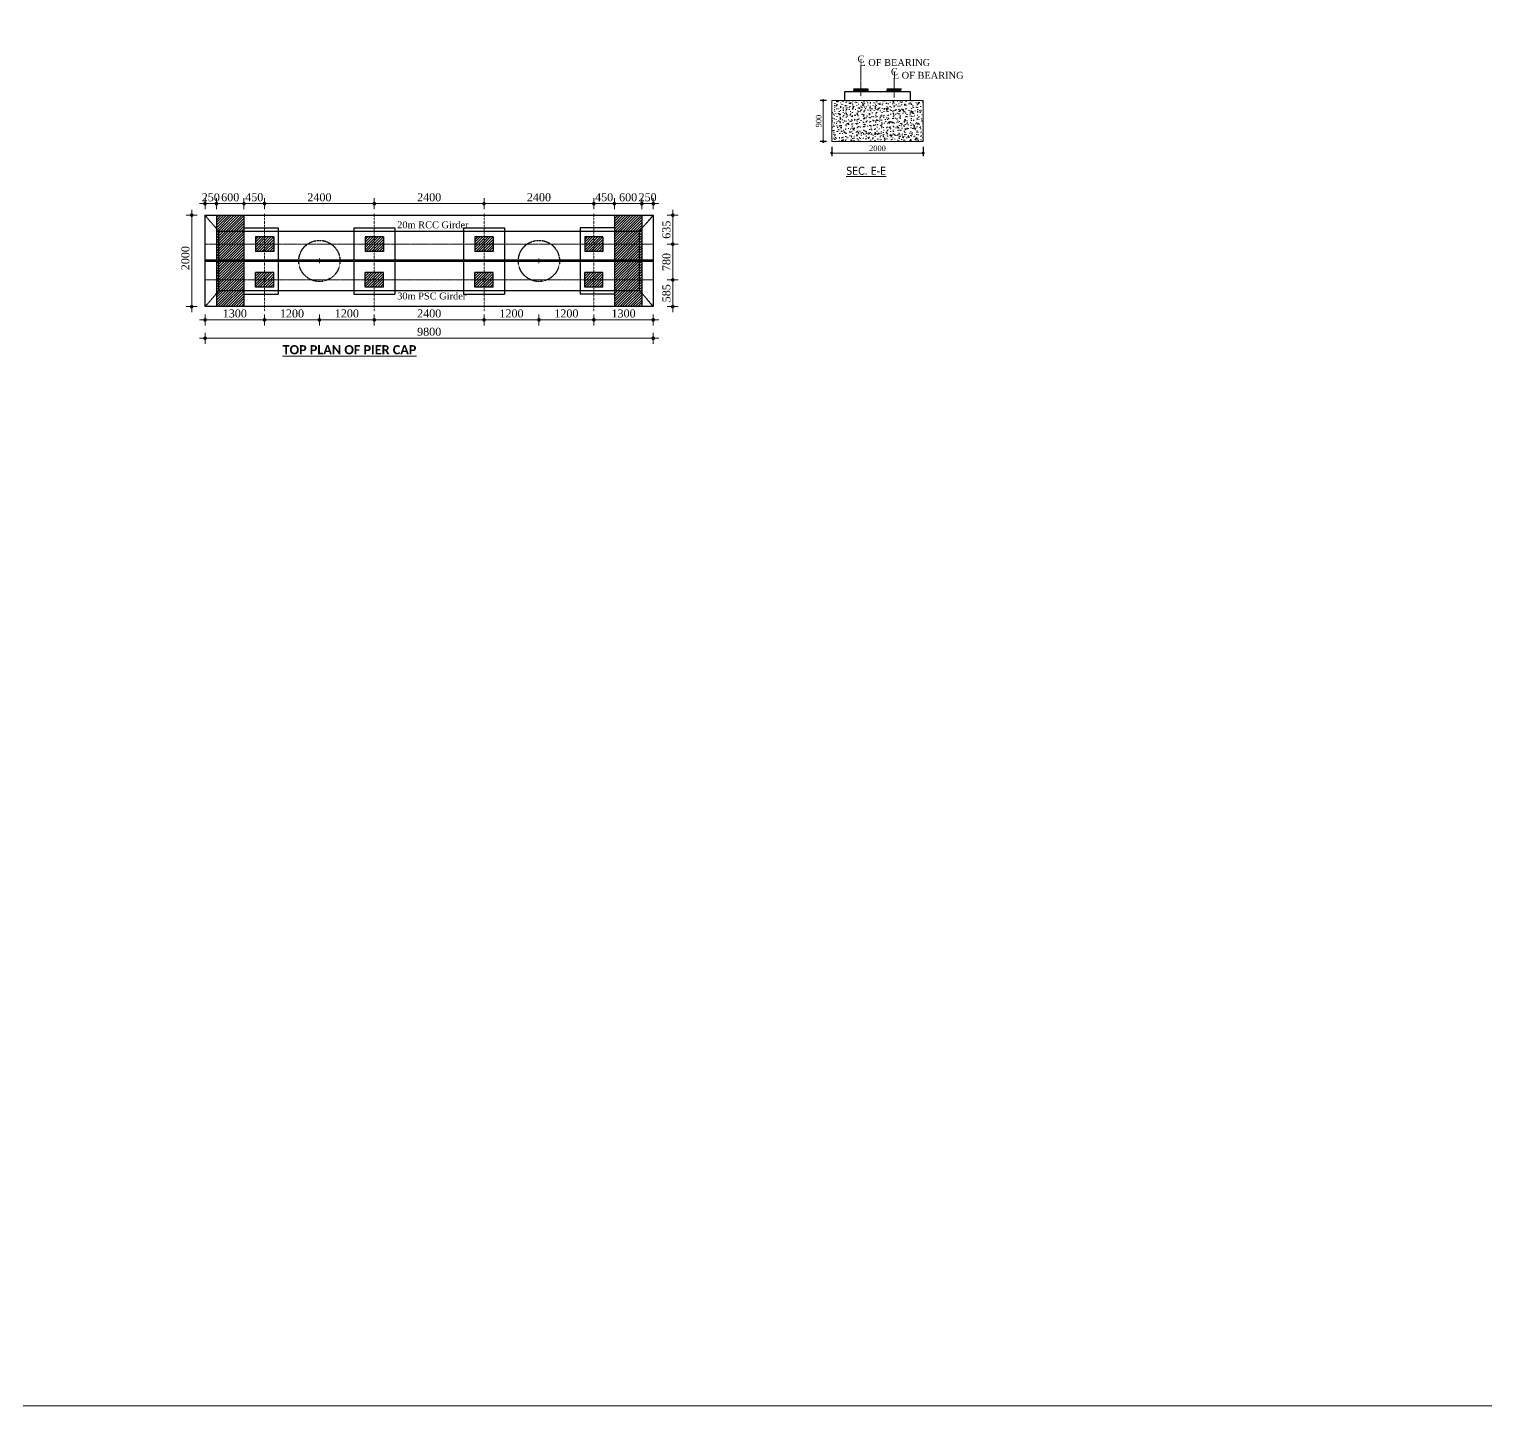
# Model space of a CAD drawing. Header units: millimetres. Extents: x -571543 to 35267, y -84886 to 197746.
# Drawn here: x -445636 to -413785, y 35922 to 66028 of the extents above; entities that cross this region are included whole.
import ezdxf

# ---------------------------------------------------------------- set-up
doc = ezdxf.new("R2010")
doc.units = ezdxf.units.MM
doc.header["$PDMODE"] = 2
for name, pattern in [('CENTER', [2, 1.25, -0.25, 0.25, -0.25]), ('DASHED', [0.75, 0.5, -0.25]), ('HIDDEN', [9.525, 6.35, -3.175])]:
    doc.linetypes.add(name, pattern=pattern)
doc.layers.get('Defpoints').update_dxf_attribs({"lineweight": 13})
for name, color, linetype, lineweight in [('Center Line', 34, 'Continuous', 15), ('Deck Slab', 171, 'Continuous', 18), ('Dimision', 96, 'Continuous', 18), ('hatch', 65, 'Continuous', 15), ('Hatching', 65, 'Continuous', 20), ('Text', 7, 'Continuous', 15)]:
    doc.layers.add(name, color=color, linetype=linetype, lineweight=lineweight)
doc.layers.add('Pire Line', color=11, linetype='Continuous')
doc.styles.add('ROMANS', font='arial.ttf', dxfattribs={"height": 200})
doc.styles.get("Standard").update_dxf_attribs({"font": 'times.ttf'})
doc.dimstyles.new('dim_50', dxfattribs={"dimtxt": 150, "dimasz": 3, "dimexe": 25, "dimexo": 25, "dimgap": 50, "dimtad": 1, "dimdec": 0, "dimtxsty": 'Standard', "dimblk": 'D_TIC', "dimcen": 52.5, "dimse1": 1, "dimse2": 1, "dimclrd": 256, "dimclre": 256, "dimclrt": 256, "dimadec": 0, "dimazin": 0, "dimtfac": 1, "dimtdec": 0, "dimtix": 1, "dimtmove": 0, "dimatfit": 3, "dimldrblk": 'DOT', "dimfxl": 25, "dimfxlon": 1, "dimlwd": -1, "dimarcsym": 0})
doc.dimstyles.new('ISO-25', dxfattribs={"dimtxt": 175, "dimasz": 100, "dimexe": 65, "dimexo": 115.625, "dimgap": 40, "dimtad": 1, "dimtoh": 1, "dimdec": 0, "dimtxsty": 'Standard', "dimblk": 'DOT', "dimcen": 300, "dimclrd": 256, "dimclre": 256, "dimclrt": 256, "dimadec": 0, "dimazin": 0, "dimtfac": 1, "dimtdec": 0, "dimtix": 1, "dimtmove": 0, "dimatfit": 3, "dimldrblk": 'DOT', "dimfxl": 75, "dimlwd": -1, "dimarcsym": 0})

# ---------------------------------------------------------------- blocks, each defined once
blk = doc.blocks.new('D_TIC')
at = {"layer": 'Dimision', "ltscale": 5}
for p, q in [((-60, 0), (60, 0)), ((0, 60), (0, -60))]:
    blk.add_line(p, q, dxfattribs=at)
at = {"layer": 'Dimision', "ltscale": 5, "const_width": 20}
blk.add_lwpolyline([(-10, 0, 1), (10, 0, 1)], format="xyb", close=True, dxfattribs=at)
blk = doc.blocks.new('*D44')
at = {"layer": 'Defpoints', "color": 0, "ltscale": 3, "transparency": 16777216}
for p in [(-439289, 59960), (-438089, 59960), (-438089, 59671)]:
    blk.add_point(p, dxfattribs=at)
at = {"layer": 'Dimision', "ltscale": 3, "transparency": 16777216}
blk.add_line((-439287, 59671), (-438091, 59671), dxfattribs=at)
at = {"layer": 'Dimision', "ltscale": 3, "transparency": 16777216, "xscale": 2, "yscale": 2, "zscale": 2, "rotation": 180}
blk.add_blockref('D_TIC', (-439289, 59671), dxfattribs=at)
at = {"layer": 'Dimision', "ltscale": 3, "transparency": 16777216, "xscale": 2, "yscale": 2, "zscale": 2}
blk.add_blockref('D_TIC', (-438089, 59671), dxfattribs=at)
at = {"layer": 'Dimision', "ltscale": 3, "transparency": 16777216, "insert": (-438689, 59810), "char_height": 175, "attachment_point": 5}
blk.add_mtext('1200', dxfattribs=at)
blk = doc.blocks.new('_Dot')
at = {"color": 0, "linetype": 'ByBlock', "lineweight": -2}
blk.add_line((-0.5, 0), (-1, 0), dxfattribs=at)
at = {"color": 0, "linetype": 'ByBlock', "const_width": 0.5}
blk.add_lwpolyline([(-0.25, 0, 1), (0.25, 0, 1)], format="xyb", close=True, dxfattribs=at)
blk = doc.blocks.new('*D45')
at = {"layer": 'Defpoints', "color": 0, "ltscale": 3, "transparency": 16777216}
for p in [(-433289, 59892), (-431989, 59892), (-431989, 59671)]:
    blk.add_point(p, dxfattribs=at)
at = {"layer": 'Dimision', "ltscale": 3, "transparency": 16777216}
blk.add_line((-433287, 59671), (-431991, 59671), dxfattribs=at)
at = {"layer": 'Dimision', "ltscale": 3, "transparency": 16777216, "xscale": 2, "yscale": 2, "zscale": 2, "rotation": 180}
blk.add_blockref('D_TIC', (-433289, 59671), dxfattribs=at)
at = {"layer": 'Dimision', "ltscale": 3, "transparency": 16777216, "xscale": 2, "yscale": 2, "zscale": 2}
blk.add_blockref('D_TIC', (-431989, 59671), dxfattribs=at)
at = {"layer": 'Dimision', "ltscale": 3, "transparency": 16777216, "insert": (-432639, 59810), "char_height": 175, "attachment_point": 5}
blk.add_mtext('1300', dxfattribs=at)
blk = doc.blocks.new('*D46')
at = {"layer": 'Defpoints', "color": 0, "ltscale": 3, "transparency": 16777216}
for p in [(-441789, 59960), (-431989, 59486), (-431989, 59269)]:
    blk.add_point(p, dxfattribs=at)
at = {"layer": 'Dimision', "ltscale": 3, "transparency": 16777216}
blk.add_line((-441787, 59269), (-431991, 59269), dxfattribs=at)
at = {"layer": 'Dimision', "ltscale": 3, "transparency": 16777216, "xscale": 2, "yscale": 2, "zscale": 2, "rotation": 180}
blk.add_blockref('D_TIC', (-441789, 59269), dxfattribs=at)
at = {"layer": 'Dimision', "ltscale": 3, "transparency": 16777216, "xscale": 2, "yscale": 2, "zscale": 2}
blk.add_blockref('D_TIC', (-431989, 59269), dxfattribs=at)
at = {"layer": 'Dimision', "ltscale": 3, "transparency": 16777216, "insert": (-436889, 59409), "char_height": 175, "attachment_point": 5}
blk.add_mtext('9800', dxfattribs=at)
blk = doc.blocks.new('*D47')
at = {"layer": 'Defpoints', "color": 0, "ltscale": 3, "transparency": 16777216}
for p in [(-440489, 62212), (-440939, 61960), (-440489, 61914)]:
    blk.add_point(p, dxfattribs=at)
at = {"layer": 'Dimision', "ltscale": 3, "transparency": 16777216}
for p, q in [((-440941, 62212), (-440943, 62212)), ((-440939, 62212), (-440489, 62212)), ((-440487, 62212), (-440485, 62212))]:
    blk.add_line(p, q, dxfattribs=at)
at = {"layer": 'Dimision', "ltscale": 3, "transparency": 16777216, "xscale": 2, "yscale": 2, "zscale": 2}
blk.add_blockref('D_TIC', (-440939, 62212), dxfattribs=at)
at = {"layer": 'Dimision', "ltscale": 3, "transparency": 16777216, "xscale": 2, "yscale": 2, "zscale": 2, "rotation": 180}
blk.add_blockref('D_TIC', (-440489, 62212), dxfattribs=at)
at = {"layer": 'Dimision', "ltscale": 3, "transparency": 16777216, "insert": (-440714, 62351), "char_height": 175, "attachment_point": 5}
blk.add_mtext('450', dxfattribs=at)
blk = doc.blocks.new('*D48')
at = {"layer": 'Defpoints', "color": 0, "ltscale": 3, "transparency": 16777216}
for p in [(-442081, 61960), (-441789, 61960), (-441789, 59960)]:
    blk.add_point(p, dxfattribs=at)
at = {"layer": 'Dimision', "ltscale": 3, "transparency": 16777216}
blk.add_line((-442081, 59962), (-442081, 61958), dxfattribs=at)
at = {"layer": 'Dimision', "ltscale": 3, "transparency": 16777216, "xscale": 2, "yscale": 2, "zscale": 2}
for p, rotation in [((-442081, 61960), 90), ((-442081, 59960), 270)]:
    blk.add_blockref('D_TIC', p, dxfattribs=dict(at, rotation=rotation))
at = {"layer": 'Dimision', "ltscale": 3, "transparency": 16777216, "insert": (-442220, 61020), "char_height": 175, "attachment_point": 5, "rotation": 90}
blk.add_mtext('2000', dxfattribs=at)
blk = doc.blocks.new('*D49')
at = {"layer": 'Defpoints', "color": 0, "ltscale": 3, "transparency": 16777216}
for p in [(-438089, 59892), (-435689, 59960), (-435689, 59671)]:
    blk.add_point(p, dxfattribs=at)
at = {"layer": 'Dimision', "ltscale": 3, "transparency": 16777216}
blk.add_line((-438087, 59671), (-435691, 59671), dxfattribs=at)
at = {"layer": 'Dimision', "ltscale": 3, "transparency": 16777216, "xscale": 2, "yscale": 2, "zscale": 2, "rotation": 180}
blk.add_blockref('D_TIC', (-438089, 59671), dxfattribs=at)
at = {"layer": 'Dimision', "ltscale": 3, "transparency": 16777216, "xscale": 2, "yscale": 2, "zscale": 2}
blk.add_blockref('D_TIC', (-435689, 59671), dxfattribs=at)
at = {"layer": 'Dimision', "ltscale": 3, "transparency": 16777216, "insert": (-436889, 59810), "char_height": 175, "attachment_point": 5}
blk.add_mtext('2400', dxfattribs=at)
blk = doc.blocks.new('*D50')
at = {"layer": 'Defpoints', "color": 0, "ltscale": 3, "transparency": 16777216}
for p in [(-441539, 62212), (-441539, 61960), (-440939, 61960)]:
    blk.add_point(p, dxfattribs=at)
at = {"layer": 'Dimision', "ltscale": 3, "transparency": 16777216}
blk.add_line((-440941, 62212), (-441537, 62212), dxfattribs=at)
at = {"layer": 'Dimision', "ltscale": 3, "transparency": 16777216, "xscale": 2, "yscale": 2, "zscale": 2, "rotation": 180}
blk.add_blockref('D_TIC', (-441539, 62212), dxfattribs=at)
at = {"layer": 'Dimision', "ltscale": 3, "transparency": 16777216, "xscale": 2, "yscale": 2, "zscale": 2}
blk.add_blockref('D_TIC', (-440939, 62212), dxfattribs=at)
at = {"layer": 'Dimision', "ltscale": 3, "transparency": 16777216, "insert": (-441239, 62351), "char_height": 175, "attachment_point": 5}
blk.add_mtext('600', dxfattribs=at)
blk = doc.blocks.new('*D51')
at = {"layer": 'Defpoints', "color": 0, "ltscale": 3, "transparency": 16777216}
for p in [(-441789, 62212), (-441789, 61960), (-441539, 61960)]:
    blk.add_point(p, dxfattribs=at)
at = {"layer": 'Dimision', "ltscale": 3, "transparency": 16777216}
for p, q in [((-441791, 62212), (-441793, 62212)), ((-441539, 62212), (-441789, 62212)), ((-441537, 62212), (-441535, 62212))]:
    blk.add_line(p, q, dxfattribs=at)
at = {"layer": 'Dimision', "ltscale": 3, "transparency": 16777216, "xscale": 2, "yscale": 2, "zscale": 2}
blk.add_blockref('D_TIC', (-441789, 62212), dxfattribs=at)
at = {"layer": 'Dimision', "ltscale": 3, "transparency": 16777216, "xscale": 2, "yscale": 2, "zscale": 2, "rotation": 180}
blk.add_blockref('D_TIC', (-441539, 62212), dxfattribs=at)
at = {"layer": 'Dimision', "ltscale": 3, "transparency": 16777216, "insert": (-441664, 62351), "char_height": 175, "attachment_point": 5}
blk.add_mtext('250', dxfattribs=at)
blk = doc.blocks.new('*D52')
at = {"layer": 'Defpoints', "color": 0, "ltscale": 3, "transparency": 16777216}
for p in [(-435689, 62212), (-438089, 61951), (-435689, 61951)]:
    blk.add_point(p, dxfattribs=at)
at = {"layer": 'Dimision', "ltscale": 3, "transparency": 16777216}
blk.add_line((-438087, 62212), (-435691, 62212), dxfattribs=at)
at = {"layer": 'Dimision', "ltscale": 3, "transparency": 16777216, "xscale": 2, "yscale": 2, "zscale": 2, "rotation": 180}
blk.add_blockref('D_TIC', (-438089, 62212), dxfattribs=at)
at = {"layer": 'Dimision', "ltscale": 3, "transparency": 16777216, "xscale": 2, "yscale": 2, "zscale": 2}
blk.add_blockref('D_TIC', (-435689, 62212), dxfattribs=at)
at = {"layer": 'Dimision', "ltscale": 3, "transparency": 16777216, "insert": (-436889, 62351), "char_height": 175, "attachment_point": 5}
blk.add_mtext('2400', dxfattribs=at)
blk = doc.blocks.new('*D53')
at = {"layer": 'Defpoints', "color": 0, "ltscale": 3, "transparency": 16777216}
for p in [(-433289, 62212), (-435689, 61951), (-433289, 61960)]:
    blk.add_point(p, dxfattribs=at)
at = {"layer": 'Dimision', "ltscale": 3, "transparency": 16777216}
blk.add_line((-435687, 62212), (-433291, 62212), dxfattribs=at)
at = {"layer": 'Dimision', "ltscale": 3, "transparency": 16777216, "xscale": 2, "yscale": 2, "zscale": 2, "rotation": 180}
blk.add_blockref('D_TIC', (-435689, 62212), dxfattribs=at)
at = {"layer": 'Dimision', "ltscale": 3, "transparency": 16777216, "xscale": 2, "yscale": 2, "zscale": 2}
blk.add_blockref('D_TIC', (-433289, 62212), dxfattribs=at)
at = {"layer": 'Dimision', "ltscale": 3, "transparency": 16777216, "insert": (-434489, 62351), "char_height": 175, "attachment_point": 5}
blk.add_mtext('2400', dxfattribs=at)
blk = doc.blocks.new('*D54')
at = {"layer": 'Defpoints', "color": 0, "ltscale": 3, "transparency": 16777216}
for p in [(-433289, 62212), (-433289, 61914), (-432839, 61960)]:
    blk.add_point(p, dxfattribs=at)
at = {"layer": 'Dimision', "ltscale": 3, "transparency": 16777216}
for p, q in [((-433291, 62212), (-433293, 62212)), ((-432839, 62212), (-433289, 62212)), ((-432837, 62212), (-432835, 62212))]:
    blk.add_line(p, q, dxfattribs=at)
at = {"layer": 'Dimision', "ltscale": 3, "transparency": 16777216, "xscale": 2, "yscale": 2, "zscale": 2}
blk.add_blockref('D_TIC', (-433289, 62212), dxfattribs=at)
at = {"layer": 'Dimision', "ltscale": 3, "transparency": 16777216, "xscale": 2, "yscale": 2, "zscale": 2, "rotation": 180}
blk.add_blockref('D_TIC', (-432839, 62212), dxfattribs=at)
at = {"layer": 'Dimision', "ltscale": 3, "transparency": 16777216, "insert": (-433064, 62351), "char_height": 175, "attachment_point": 5}
blk.add_mtext('450', dxfattribs=at)
blk = doc.blocks.new('*D55')
at = {"layer": 'Defpoints', "color": 0, "ltscale": 3, "transparency": 16777216}
for p in [(-432239, 62212), (-432839, 61960), (-432239, 61960)]:
    blk.add_point(p, dxfattribs=at)
at = {"layer": 'Dimision', "ltscale": 3, "transparency": 16777216}
blk.add_line((-432837, 62212), (-432241, 62212), dxfattribs=at)
at = {"layer": 'Dimision', "ltscale": 3, "transparency": 16777216, "xscale": 2, "yscale": 2, "zscale": 2, "rotation": 180}
blk.add_blockref('D_TIC', (-432839, 62212), dxfattribs=at)
at = {"layer": 'Dimision', "ltscale": 3, "transparency": 16777216, "xscale": 2, "yscale": 2, "zscale": 2}
blk.add_blockref('D_TIC', (-432239, 62212), dxfattribs=at)
at = {"layer": 'Dimision', "ltscale": 3, "transparency": 16777216, "insert": (-432539, 62351), "char_height": 175, "attachment_point": 5}
blk.add_mtext('600', dxfattribs=at)
blk = doc.blocks.new('*D56')
at = {"layer": 'Defpoints', "color": 0, "ltscale": 3, "transparency": 16777216}
for p in [(-431989, 62212), (-432239, 61960), (-431989, 61960)]:
    blk.add_point(p, dxfattribs=at)
at = {"layer": 'Dimision', "ltscale": 3, "transparency": 16777216}
for p, q in [((-432241, 62212), (-432243, 62212)), ((-432239, 62212), (-431989, 62212)), ((-431987, 62212), (-431985, 62212))]:
    blk.add_line(p, q, dxfattribs=at)
at = {"layer": 'Dimision', "ltscale": 3, "transparency": 16777216, "xscale": 2, "yscale": 2, "zscale": 2}
blk.add_blockref('D_TIC', (-432239, 62212), dxfattribs=at)
at = {"layer": 'Dimision', "ltscale": 3, "transparency": 16777216, "xscale": 2, "yscale": 2, "zscale": 2, "rotation": 180}
blk.add_blockref('D_TIC', (-431989, 62212), dxfattribs=at)
at = {"layer": 'Dimision', "ltscale": 3, "transparency": 16777216, "insert": (-432114, 62351), "char_height": 175, "attachment_point": 5}
blk.add_mtext('250', dxfattribs=at)
blk = doc.blocks.new('*D57')
at = {"layer": 'Defpoints', "color": 0, "ltscale": 3, "transparency": 16777216}
for p in [(-440489, 62212), (-440489, 61951), (-438089, 61951)]:
    blk.add_point(p, dxfattribs=at)
at = {"layer": 'Dimision', "ltscale": 3, "transparency": 16777216}
blk.add_line((-438091, 62212), (-440487, 62212), dxfattribs=at)
at = {"layer": 'Dimision', "ltscale": 3, "transparency": 16777216, "xscale": 2, "yscale": 2, "zscale": 2, "rotation": 180}
blk.add_blockref('D_TIC', (-440489, 62212), dxfattribs=at)
at = {"layer": 'Dimision', "ltscale": 3, "transparency": 16777216, "xscale": 2, "yscale": 2, "zscale": 2}
blk.add_blockref('D_TIC', (-438089, 62212), dxfattribs=at)
at = {"layer": 'Dimision', "ltscale": 3, "transparency": 16777216, "insert": (-439289, 62351), "char_height": 175, "attachment_point": 5}
blk.add_mtext('2400', dxfattribs=at)
blk = doc.blocks.new('*D58')
at = {"layer": 'Defpoints', "color": 0, "ltscale": 3, "transparency": 16777216}
for p in [(-440489, 59960), (-439289, 59960), (-440489, 59671)]:
    blk.add_point(p, dxfattribs=at)
at = {"layer": 'Dimision', "ltscale": 3, "transparency": 16777216}
blk.add_line((-439291, 59671), (-440487, 59671), dxfattribs=at)
at = {"layer": 'Dimision', "ltscale": 3, "transparency": 16777216, "xscale": 2, "yscale": 2, "zscale": 2, "rotation": 180}
blk.add_blockref('D_TIC', (-440489, 59671), dxfattribs=at)
at = {"layer": 'Dimision', "ltscale": 3, "transparency": 16777216, "xscale": 2, "yscale": 2, "zscale": 2}
blk.add_blockref('D_TIC', (-439289, 59671), dxfattribs=at)
at = {"layer": 'Dimision', "ltscale": 3, "transparency": 16777216, "insert": (-439889, 59810), "char_height": 175, "attachment_point": 5}
blk.add_mtext('1200', dxfattribs=at)
blk = doc.blocks.new('*D59')
at = {"layer": 'Defpoints', "color": 0, "ltscale": 3, "transparency": 16777216}
for p in [(-441789, 59960), (-440489, 59960), (-441789, 59671)]:
    blk.add_point(p, dxfattribs=at)
at = {"layer": 'Dimision', "ltscale": 3, "transparency": 16777216}
blk.add_line((-440491, 59671), (-441787, 59671), dxfattribs=at)
at = {"layer": 'Dimision', "ltscale": 3, "transparency": 16777216, "xscale": 2, "yscale": 2, "zscale": 2, "rotation": 180}
blk.add_blockref('D_TIC', (-441789, 59671), dxfattribs=at)
at = {"layer": 'Dimision', "ltscale": 3, "transparency": 16777216, "xscale": 2, "yscale": 2, "zscale": 2}
blk.add_blockref('D_TIC', (-440489, 59671), dxfattribs=at)
at = {"layer": 'Dimision', "ltscale": 3, "transparency": 16777216, "insert": (-441139, 59810), "char_height": 175, "attachment_point": 5}
blk.add_mtext('1300', dxfattribs=at)
blk = doc.blocks.new('*D60')
at = {"layer": 'Defpoints', "color": 0, "ltscale": 3, "transparency": 16777216}
for p in [(-435689, 59960), (-434489, 59960), (-435689, 59671)]:
    blk.add_point(p, dxfattribs=at)
at = {"layer": 'Dimision', "ltscale": 3, "transparency": 16777216}
blk.add_line((-434491, 59671), (-435687, 59671), dxfattribs=at)
at = {"layer": 'Dimision', "ltscale": 3, "transparency": 16777216, "xscale": 2, "yscale": 2, "zscale": 2, "rotation": 180}
blk.add_blockref('D_TIC', (-435689, 59671), dxfattribs=at)
at = {"layer": 'Dimision', "ltscale": 3, "transparency": 16777216, "xscale": 2, "yscale": 2, "zscale": 2}
blk.add_blockref('D_TIC', (-434489, 59671), dxfattribs=at)
at = {"layer": 'Dimision', "ltscale": 3, "transparency": 16777216, "insert": (-435089, 59810), "char_height": 175, "attachment_point": 5}
blk.add_mtext('1200', dxfattribs=at)
blk = doc.blocks.new('*D61')
at = {"layer": 'Defpoints', "color": 0, "ltscale": 3, "transparency": 16777216}
for p in [(-434489, 59960), (-433289, 59960), (-433289, 59671)]:
    blk.add_point(p, dxfattribs=at)
at = {"layer": 'Dimision', "ltscale": 3, "transparency": 16777216}
blk.add_line((-434487, 59671), (-433291, 59671), dxfattribs=at)
at = {"layer": 'Dimision', "ltscale": 3, "transparency": 16777216, "xscale": 2, "yscale": 2, "zscale": 2, "rotation": 180}
blk.add_blockref('D_TIC', (-434489, 59671), dxfattribs=at)
at = {"layer": 'Dimision', "ltscale": 3, "transparency": 16777216, "xscale": 2, "yscale": 2, "zscale": 2}
blk.add_blockref('D_TIC', (-433289, 59671), dxfattribs=at)
at = {"layer": 'Dimision', "ltscale": 3, "transparency": 16777216, "insert": (-433889, 59810), "char_height": 175, "attachment_point": 5}
blk.add_mtext('1200', dxfattribs=at)
blk = doc.blocks.new('*D198')
at = {"layer": 'Defpoints', "color": 0, "ltscale": 5, "transparency": 16777216}
for p in [(-428087, 64468), (-428273, 63568), (-428087, 63568)]:
    blk.add_point(p, dxfattribs=at)
at = {"layer": 'Dimision', "lineweight": -2, "ltscale": 5, "transparency": 16777216}
for p, q in [((-428203, 64468), (-428338, 64468)), ((-428203, 63568), (-428338, 63568))]:
    blk.add_line(p, q, dxfattribs=at)
at = {"layer": 'Dimision', "ltscale": 5, "transparency": 16777216}
blk.add_line((-428273, 64408), (-428273, 63628), dxfattribs=at)
at = {"layer": 'Dimision', "ltscale": 5, "transparency": 16777216, "xscale": 60, "yscale": 60, "zscale": 60}
for p, rotation in [((-428273, 64468), 90), ((-428273, 63568), 270)]:
    blk.add_blockref('_Dot', p, dxfattribs=dict(at, rotation=rotation))
at = {"layer": 'Dimision', "ltscale": 5, "transparency": 16777216, "insert": (-428374, 64018), "char_height": 120, "attachment_point": 5, "rotation": 90}
blk.add_mtext('900', dxfattribs=at)
blk = doc.blocks.new('*D199')
at = {"layer": 'Defpoints', "color": 0, "ltscale": 5, "transparency": 16777216}
for p in [(-428087, 63568), (-426087, 63568), (-426087, 63319)]:
    blk.add_point(p, dxfattribs=at)
at = {"layer": 'Dimision', "lineweight": -2, "ltscale": 5, "transparency": 16777216}
for p, q in [((-428087, 63452), (-428087, 63254)), ((-426087, 63452), (-426087, 63254))]:
    blk.add_line(p, q, dxfattribs=at)
at = {"layer": 'Dimision', "ltscale": 5, "transparency": 16777216}
blk.add_line((-428027, 63319), (-426147, 63319), dxfattribs=at)
at = {"layer": 'Dimision', "ltscale": 5, "transparency": 16777216, "xscale": 60, "yscale": 60, "zscale": 60, "rotation": 180}
blk.add_blockref('_Dot', (-428087, 63319), dxfattribs=at)
at = {"layer": 'Dimision', "ltscale": 5, "transparency": 16777216, "xscale": 60, "yscale": 60, "zscale": 60}
blk.add_blockref('_Dot', (-426087, 63319), dxfattribs=at)
at = {"layer": 'Dimision', "ltscale": 5, "transparency": 16777216, "insert": (-427087, 63420), "char_height": 120, "attachment_point": 5}
blk.add_mtext('2000', dxfattribs=at)
blk = doc.blocks.new('*D468')
at = {"layer": 'Defpoints', "color": 0, "ltscale": 3, "transparency": 16777216}
for p in [(-431989, 60545), (-431989, 59960), (-431563, 59960)]:
    blk.add_point(p, dxfattribs=at)
at = {"layer": 'Dimision', "ltscale": 3, "transparency": 16777216}
blk.add_line((-431563, 60543), (-431563, 59962), dxfattribs=at)
at = {"layer": 'Dimision', "ltscale": 3, "transparency": 16777216, "xscale": 2, "yscale": 2, "zscale": 2}
for p, rotation in [((-431563, 60545), 90), ((-431563, 59960), 270)]:
    blk.add_blockref('D_TIC', p, dxfattribs=dict(at, rotation=rotation))
at = {"layer": 'Dimision', "ltscale": 3, "transparency": 16777216, "insert": (-431702, 60252), "char_height": 175, "attachment_point": 5, "rotation": 90}
blk.add_mtext('585', dxfattribs=at)
blk = doc.blocks.new('*D469')
at = {"layer": 'Defpoints', "color": 0, "ltscale": 3, "transparency": 16777216}
for p in [(-431989, 61325), (-431563, 61325), (-431989, 60545)]:
    blk.add_point(p, dxfattribs=at)
at = {"layer": 'Dimision', "ltscale": 3, "transparency": 16777216}
blk.add_line((-431563, 60547), (-431563, 61323), dxfattribs=at)
at = {"layer": 'Dimision', "ltscale": 3, "transparency": 16777216, "xscale": 2, "yscale": 2, "zscale": 2}
for p, rotation in [((-431563, 61325), 90), ((-431563, 60545), 270)]:
    blk.add_blockref('D_TIC', p, dxfattribs=dict(at, rotation=rotation))
at = {"layer": 'Dimision', "ltscale": 3, "transparency": 16777216, "insert": (-431702, 60935), "char_height": 175, "attachment_point": 5, "rotation": 90}
blk.add_mtext('780', dxfattribs=at)
blk = doc.blocks.new('*D470')
at = {"layer": 'Defpoints', "color": 0, "ltscale": 3, "transparency": 16777216}
for p in [(-431989, 61960), (-431563, 61960), (-431989, 61325)]:
    blk.add_point(p, dxfattribs=at)
at = {"layer": 'Dimision', "ltscale": 3, "transparency": 16777216}
blk.add_line((-431563, 61327), (-431563, 61958), dxfattribs=at)
at = {"layer": 'Dimision', "ltscale": 3, "transparency": 16777216, "xscale": 2, "yscale": 2, "zscale": 2}
for p, rotation in [((-431563, 61960), 90), ((-431563, 61325), 270)]:
    blk.add_blockref('D_TIC', p, dxfattribs=dict(at, rotation=rotation))
at = {"layer": 'Dimision', "ltscale": 3, "transparency": 16777216, "insert": (-431702, 61642), "char_height": 175, "attachment_point": 5, "rotation": 90}
blk.add_mtext('635', dxfattribs=at)

msp = doc.modelspace()

# ---------------------------------------------------------------- hatches: boundary and pattern name
at = {"layer": 'Deck Slab', "ltscale": 10}
h = msp.add_hatch(color=256, dxfattribs=at)
h.paths.add_polyline_path([(-427452.8, 64665.8), (-427452.8, 64715.8), (-427612.8, 64715.8), (-427612.8, 64665.8)])
h.paths.add_polyline_path([(-427292.8, 64665.8), (-427292.8, 64715.8), (-427452.8, 64715.8), (-427452.8, 64665.8)])
h = msp.add_hatch(color=256, dxfattribs=at)
h.paths.add_polyline_path([(-426722.8, 64665.8), (-426722.8, 64715.8), (-426882.8, 64715.8), (-426882.8, 64665.8)])
h.paths.add_polyline_path([(-426562.8, 64665.8), (-426562.8, 64715.8), (-426722.8, 64715.8), (-426722.8, 64665.8)])
at = {"layer": 'hatch', "ltscale": 10}
h = msp.add_hatch(dxfattribs=at)
h.set_pattern_fill('_USER', color=256, scale=40, angle=45, style=0, pattern_type=0)
h.set_pattern_definition([(45, (-281621.303, -839453.574), (-28.2842712, 28.2842712), [])])
h.paths.add_polyline_path([(-440939.1, 61959.6), (-441539.1, 61959.6), (-441539.1, 59959.6), (-440939.1, 59959.6)])
h = msp.add_hatch(dxfattribs=at)
h.set_pattern_fill('_USER', color=256, scale=40, angle=45, style=0, pattern_type=0)
h.set_pattern_definition([(45, (-281771.303, -839453.574), (-28.2842712, 28.2842712), [])])
h.paths.add_polyline_path([(-432839.1, 61959.6), (-432239.1, 61959.6), (-432239.1, 59959.6), (-432839.1, 59959.6)])
h = msp.add_hatch(dxfattribs=at)
h.set_pattern_fill('_USER', color=256, scale=40, angle=45, style=0, pattern_type=0)
h.set_pattern_definition([(45, (-54432.27, -52725.39), (-28.2842712, 28.2842712), [])])
h.paths.add_polyline_path([(-440689, 61484.6), (-440689, 61164.6), (-440289, 61164.6), (-440289, 61484.6)])
h = msp.add_hatch(dxfattribs=at)
h.set_pattern_fill('_USER', color=256, scale=40, angle=45, style=0, pattern_type=0)
h.set_pattern_definition([(45, (-52032.27, -52725.39), (-28.2842712, 28.2842712), [])])
h.paths.add_polyline_path([(-438289, 61484.6), (-438289, 61164.6), (-437889, 61164.6), (-437889, 61484.6)])
h = msp.add_hatch(dxfattribs=at)
h.set_pattern_fill('_USER', color=256, scale=40, angle=45, style=0, pattern_type=0)
h.set_pattern_definition([(45, (-49632.27, -52725.39), (-28.2842712, 28.2842712), [])])
h.paths.add_polyline_path([(-435889, 61484.6), (-435889, 61164.6), (-435489, 61164.6), (-435489, 61484.6)])
h = msp.add_hatch(dxfattribs=at)
h.set_pattern_fill('_USER', color=256, scale=40, angle=45, style=0, pattern_type=0)
h.set_pattern_definition([(45, (-47232.27, -52725.39), (-28.2842712, 28.2842712), [])])
h.paths.add_polyline_path([(-433489, 61484.6), (-433489, 61164.6), (-433089, 61164.6), (-433089, 61484.6)])
h = msp.add_hatch(dxfattribs=at)
h.set_pattern_fill('_USER', color=256, scale=40, angle=45, style=0, pattern_type=0)
h.set_pattern_definition([(45, (-54432.27, -52675.39), (-28.2842712, 28.2842712), [])])
h.paths.add_polyline_path([(-440689, 60384.6), (-440689, 60704.6), (-440289, 60704.6), (-440289, 60384.6)])
h = msp.add_hatch(dxfattribs=at)
h.set_pattern_fill('_USER', color=256, scale=40, angle=45, style=0, pattern_type=0)
h.set_pattern_definition([(45, (-52032.27, -52675.39), (-28.2842712, 28.2842712), [])])
h.paths.add_polyline_path([(-438289, 60384.6), (-438289, 60704.6), (-437889, 60704.6), (-437889, 60384.6)])
h = msp.add_hatch(dxfattribs=at)
h.set_pattern_fill('_USER', color=256, scale=40, angle=45, style=0, pattern_type=0)
h.set_pattern_definition([(45, (-49632.27, -52675.39), (-28.2842712, 28.2842712), [])])
h.paths.add_polyline_path([(-435889, 60384.6), (-435889, 60704.6), (-435489, 60704.6), (-435489, 60384.6)])
h = msp.add_hatch(dxfattribs=at)
h.set_pattern_fill('_USER', color=256, scale=40, angle=45, style=0, pattern_type=0)
h.set_pattern_definition([(45, (-47232.27, -52675.39), (-28.2842712, 28.2842712), [])])
h.paths.add_polyline_path([(-433489, 60384.6), (-433489, 60704.6), (-433089, 60704.6), (-433089, 60384.6)])
at = {"layer": 'Hatching', "ltscale": 3}
h = msp.add_hatch(dxfattribs=at)
h.set_pattern_fill('AR-CONC', color=256, style=0)
h.set_pattern_definition([(50, (0, -8230.84), (182.18467, -15.939086), [19.05, -209.55]), (355, (0, -8230.84), (-35.24342, 191.056845), [15.24, -167.640584]), (100.451445, (15.18, -8232.17), (146.94125, 175.11775), [16.19001, -178.090245]), (46.1842, (0, -8180.04), (271.07904, -42.04233), [28.575, -314.325]), (96.63556, (22.6, -8183.54), (237.40413, 247.42612), [24.28502, -267.1356]), (351.18415, (0, -8180.04), (237.40413, 247.42612), [22.85997, -251.45973]), (21, (25.4, -8192.74), (151.61439, -102.2652), [19.05, -209.55]), (326, (25.4, -8192.74), (61.80203, 184.18797), [15.24, -167.64]), (71.451445, (38.03, -8201.26), (213.41642, 81.92277), [16.19001, -178.08994]), (37.5, (0, -8230.84), (3.088603, 84.555039), [0, -165.608, 0, -170.18, 0, -168.275]), (7.5, (0, -8230.84), (66.819663, 100.180575), [0, -97.028, 0, -161.798, 0, -64.135]), (327.5, (-56.64, -8230.84), (135.590595, -5.728744), [0, -63.5, 0, -198.12, 0, -262.89]), (317.5, (-82.04, -8230.84), (148.12918, 25.42649), [0, -82.55, 0, -131.572, 0, -186.69])])
h.paths.add_polyline_path([(-426087.2, 64467.8), (-428087.2, 64467.8), (-428087.2, 63567.8), (-426087.2, 63567.8)])

# ---------------------------------------------------------------- linework, layer by layer
at = {"layer": 'Center Line', "linetype": 'CENTER'}
for p, q in [((-427452.2, 64568.2), (-427452.2, 65229)), ((-426722.2, 64529.9), (-426722.2, 64950)), ((-431989.1, 60544.6), (-441789.1, 60544.6))]:
    msp.add_line(p, q, dxfattribs=at)
at = {"layer": 'Center Line'}
for p, q in [((-439236.6, 60959.6), (-439341.6, 60959.6)), ((-439289.1, 60907.1), (-439289.1, 61012.1)), ((-434436.6, 60959.6), (-434541.6, 60959.6)), ((-434489.1, 60907.1), (-434489.1, 61012.1))]:
    msp.add_line(p, q, dxfattribs=at)
at = {"layer": 'Center Line', "linetype": 'CENTER', "ltscale": 0.15}
for points in [[(-440489.1, 62003.5), (-440489.1, 59859.9)], [(-438089.1, 62003.5), (-438089.1, 59859.9)], [(-435689.1, 62003.5), (-435689.1, 59859.9)], [(-433289, 62003.5), (-433289, 59859.9)]]:
    msp.add_lwpolyline(points, dxfattribs=at)
at = {"layer": 'Center Line', "linetype": 'CENTER'}
msp.add_lwpolyline([(-441789.1, 61324.6), (-431989.1, 61324.6)], dxfattribs=at)
at = {"layer": 'hatch', "ltscale": 3}
msp.add_lwpolyline([(-428087.2, 64467.8), (-428087.2, 63567.8), (-426087.2, 63567.8), (-426087.2, 64467.8)], close=True, dxfattribs=at)
at = {"layer": 'Hatching', "ltscale": 3}
msp.add_lwpolyline([(-471658.2, 95620.6), (-323980.8, 95620.6), (-323980.8, 35922.3), (-471658.2, 35922.3)], close=True, dxfattribs=at)
at = {"layer": 'Pire Line', "ltscale": 10}
for p, q in [((-427802.2, 64665.8), (-426373, 64665.8)), ((-426373, 64665.8), (-426373, 64467.8))]:
    msp.add_line(p, q, dxfattribs=at)
at = {"layer": 'Pire Line', "ltscale": 5}
for p, q in [((-427802.2, 64467.8), (-427802.2, 64665.8)), ((-427292.8, 64715.8), (-427612.8, 64715.8)), ((-427612.8, 64695.8), (-427612.8, 64665.8)), ((-427612.8, 64695.8), (-427612.8, 64665.8)), ((-427605.7, 64665.8), (-427298.7, 64665.8)), ((-427292.8, 64665.8), (-427292.8, 64715.8)), ((-426562.8, 64715.8), (-426882.8, 64715.8)), ((-426882.8, 64695.8), (-426882.8, 64665.8)), ((-426882.8, 64695.8), (-426882.8, 64665.8)), ((-426875.7, 64665.8), (-426568.7, 64665.8)), ((-441789.1, 61959.6), (-431989.1, 61959.6)), ((-441789.1, 59959.6), (-441789.1, 61959.6)), ((-441539.1, 61959.6), (-441539.1, 59959.6)), ((-440939.1, 61959.6), (-440939.1, 59959.6)), ((-432839.1, 61959.6), (-432839.1, 59959.6)), ((-432239.1, 61959.6), (-432239.1, 59959.6)), ((-431989.1, 61959.6), (-431989.1, 59959.6)), ((-440939.1, 61684.6), (-440189.1, 61684.6)), ((-440939.1, 61684.6), (-440939.1, 60184.6)), ((-440689, 61484.6), (-440689, 61164.6)), ((-440289, 61484.6), (-440689, 61484.6)), ((-440289, 61484.6), (-440289, 61164.6)), ((-440189.1, 61684.6), (-440189.1, 60234.6)), ((-438539.1, 61684.6), (-437639.1, 61684.6)), ((-438539.1, 61684.6), (-438539.1, 60234.6)), ((-438289, 61484.6), (-438289, 61164.6)), ((-437889, 61484.6), (-438289, 61484.6)), ((-437889, 61484.6), (-437889, 61164.6)), ((-437639.1, 61684.6), (-437639.1, 60234.6)), ((-436139.1, 61684.6), (-435239.1, 61684.6)), ((-436139.1, 61684.6), (-436139.1, 60234.6)), ((-435889, 61484.6), (-435889, 61164.6)), ((-435489, 61484.6), (-435889, 61484.6)), ((-435489, 61484.6), (-435489, 61164.6)), ((-435239.1, 61684.6), (-435239.1, 60234.6)), ((-433589.1, 61684.6), (-433589.1, 60234.6)), ((-432839.1, 61684.6), (-433589.1, 61684.6)), ((-433489, 61484.6), (-433489, 61164.6)), ((-433089, 61484.6), (-433489, 61484.6)), ((-433089, 61484.6), (-433089, 61164.6)), ((-440289, 61164.6), (-440689, 61164.6)), ((-437889, 61164.6), (-438289, 61164.6)), ((-435489, 61164.6), (-435889, 61164.6)), ((-433089, 61164.6), (-433489, 61164.6)), ((-431989.1, 60974.6), (-441789.1, 60974.6)), ((-431989.1, 60944.6), (-441789.1, 60944.6)), ((-440689, 60384.6), (-440689, 60704.6)), ((-440289, 60704.6), (-440689, 60704.6)), ((-440289, 60384.6), (-440289, 60704.6)), ((-438289, 60384.6), (-438289, 60704.6)), ((-437889, 60704.6), (-438289, 60704.6)), ((-437889, 60384.6), (-437889, 60704.6)), ((-435889, 60384.6), (-435889, 60704.6)), ((-435489, 60704.6), (-435889, 60704.6)), ((-435489, 60384.6), (-435489, 60704.6)), ((-433489, 60384.6), (-433489, 60704.6)), ((-433089, 60704.6), (-433489, 60704.6)), ((-433089, 60384.6), (-433089, 60704.6)), ((-440939.1, 60234.6), (-440189.1, 60234.6)), ((-440289, 60384.6), (-440689, 60384.6)), ((-438539.1, 60234.6), (-437639.1, 60234.6)), ((-437889, 60384.6), (-438289, 60384.6)), ((-436139.1, 60234.6), (-435239.1, 60234.6)), ((-435489, 60384.6), (-435889, 60384.6)), ((-432839.1, 60234.6), (-433589.1, 60234.6)), ((-433089, 60384.6), (-433489, 60384.6)), ((-431989.1, 59959.6), (-441789.1, 59959.6))]:
    msp.add_line(p, q, dxfattribs=at)
at = {"layer": 'Pire Line', "linetype": 'HIDDEN', "ltscale": 0.3}
for p, q in [((-441489.1, 61609.6), (-432289.1, 61609.6)), ((-441489.1, 60309.6), (-441489.1, 61609.6)), ((-432289.1, 60309.6), (-432289.1, 61609.6)), ((-441489.1, 60309.6), (-432289.1, 60309.6))]:
    msp.add_line(p, q, dxfattribs=at)
at = {"layer": 'Pire Line', "linetype": 'DASHED', "ltscale": 5}
for points in [[(-441489.1, 61609.6), (-441789.1, 61959.6)], [(-432289.1, 61609.6), (-431989.1, 61959.6)], [(-441489.1, 60309.6), (-441789.1, 59959.6)], [(-432289.1, 60309.6), (-431989.1, 59959.6)]]:
    msp.add_lwpolyline(points, dxfattribs=at)
at = {"layer": 'Pire Line', "linetype": 'DASHED', "ltscale": 2}
for centre in [(-439289.1, 60959.6), (-434489.1, 60959.6)]:
    msp.add_circle(centre, 450, dxfattribs=at)

# ---------------------------------------------------------------- texts
at = {"layer": 'Text', "char_height": 150, "width": 8235.459, "attachment_point": 1}
for s, insert in [('C', (-427523.1, 65449.5)), ('L OF BEARING', (-427483.7, 65373.7)), ('C', (-426793.1, 65170.5)), ('L OF BEARING', (-426753.7, 65094.7)), ('20m RCC Girder', (-437588.8, 61824)), ('30m PSC Girder', (-437588.8, 60267.7))]:
    msp.add_mtext(s, dxfattribs=dict(at, insert=insert))
at = {"layer": 'Text', "insert": (-427335.2, 62929.2), "char_height": 175, "attachment_point": 5, "style": 'ROMANS'}
msp.add_mtext('{\\fTahoma|b0|i0|c0|p34;\\LSEC. E-E}', dxfattribs=at)
at = {"layer": 'Text', "insert": (-440093.8, 59117.9), "char_height": 200, "width": 3801.124, "attachment_point": 1, "style": 'ROMANS'}
msp.add_mtext('{\\fCalibri|b1|i0|c0|p34;\\LTOP PLAN OF PIER CAP}', dxfattribs=at)

# ---------------------------------------------------------------- dimensions: what is measured, and where the dimension line sits
at = {"layer": 'Dimision', "ltscale": 5}
dim = msp.add_linear_dim(base=(-428272.8, 63567.8), p1=(-428087.2, 64467.8), p2=(-428087.2, 63567.8), angle=90, dimstyle='ISO-25', override={"dimtxt": 120, "dimasz": 60}, dxfattribs=at)
dim.commit()
dim.dimension.update_dxf_attribs({"geometry": '*D198', "text_midpoint": (-428374.1, 64017.8)})
dim = msp.add_linear_dim(base=(-426087.2, 63319.1), p1=(-428087.2, 63567.8), p2=(-426087.2, 63567.8), dimstyle='ISO-25', override={"dimtxt": 120, "dimasz": 60}, dxfattribs=at)
dim.commit()
dim.dimension.update_dxf_attribs({"geometry": '*D199', "text_midpoint": (-427087.2, 63420.1)})
at = {"layer": 'Dimision', "ltscale": 3}
for base, p1, p2, picture, middle in [((-441789.1, 62212.5), (-441539.1, 61959.6), (-441789.1, 61959.6), '*D51', (-441664.1, 62351.5)), ((-441539.1, 62212.5), (-440939.1, 61959.6), (-441539.1, 61959.6), '*D50', (-441239.1, 62351.5)), ((-440489.1, 62212.5), (-440939.1, 61959.6), (-440489.1, 61913.5), '*D47', (-440714.1, 62351.5)), ((-435689.1, 62212.5), (-438089.1, 61951.1), (-435689.1, 61951.1), '*D52', (-436889.1, 62351.5)), ((-433289, 62212.5), (-435689.1, 61951.1), (-433289, 61959.6), '*D53', (-434489, 62351.5)), ((-431989.1, 59269.3), (-441789.1, 59959.6), (-431989.1, 59485.6), '*D46', (-436889.1, 59408.6)), ((-440489.1, 59671.1), (-439289.1, 59959.6), (-440489.1, 59959.6), '*D58', (-439889.1, 59810.1)), ((-438089.1, 59671.1), (-439289.1, 59959.6), (-438089.1, 59959.6), '*D44', (-438689.1, 59810.1)), ((-435689.1, 59671.1), (-438089.1, 59891.9), (-435689.1, 59959.6), '*D49', (-436889.1, 59810.1))]:
    dim = msp.add_linear_dim(base=base, p1=p1, p2=p2, dimstyle='dim_50', override={"dimtxt": 175, "dimasz": 2, "dimtmove": 1, "dimfxl": 75}, dxfattribs=at)
    dim.commit()
    dim.dimension.update_dxf_attribs({"geometry": picture, "text_midpoint": middle})
for base, p1, p2, angle, picture, middle in [((-440489.1, 62212.5), (-438089.1, 61951.1), (-440489.1, 61951.1), 180, '*D57', (-439289.1, 62351.5)), ((-433289.1, 62212.5), (-432839.1, 61959.6), (-433289.1, 61913.5), 180, '*D54', (-433064.1, 62351.5)), ((-432239.1, 62212.5), (-432839.1, 61959.6), (-432239.1, 61959.6), 180, '*D55', (-432539.1, 62351.5)), ((-431989.1, 62212.5), (-432239.1, 61959.6), (-431989.1, 61959.6), 180, '*D56', (-432114.1, 62351.5)), ((-431562.9, 61959.6), (-431989.1, 61324.6), (-431989.1, 61959.6), 90, '*D470', (-431702, 61642.1)), ((-431562.9, 61324.6), (-431989.1, 60544.6), (-431989.1, 61324.6), 90, '*D469', (-431702.2, 60934.6)), ((-431562.9, 59959.6), (-431989.1, 60544.6), (-431989.1, 59959.6), 90, '*D468', (-431702, 60252.1)), ((-435689.1, 59671.1), (-434489.1, 59959.6), (-435689.1, 59959.6), 180, '*D60', (-435089.1, 59810.1)), ((-433289.1, 59671.1), (-434489.1, 59959.6), (-433289.1, 59959.6), 180, '*D61', (-433889.1, 59810.1))]:
    dim = msp.add_linear_dim(base=base, p1=p1, p2=p2, angle=angle, dimstyle='dim_50', override={"dimtxt": 175, "dimasz": 2, "dimtmove": 1, "dimfxl": 75}, dxfattribs=at)
    dim.commit()
    dim.dimension.update_dxf_attribs({"geometry": picture, "text_midpoint": middle})
dim = msp.add_linear_dim(base=(-442080.7, 61959.6), p1=(-441789.1, 59959.6), p2=(-441789.1, 61959.6), angle=90, dimstyle='dim_50', override={"dimtxt": 175, "dimasz": 2, "dimtmove": 1, "dimfxl": 75}, dxfattribs=at)
dim.commit()
dim.dimension.update_dxf_attribs({"geometry": '*D48', "text_midpoint": (-442080.7, 61019.6), "dimtype": 160})
for base, p1, p2, picture, middle in [((-441789.1, 59671.1), (-440489.1, 59959.6), (-441789.1, 59959.6), '*D59', (-441139.1, 59671.1)), ((-431989.1, 59671.1), (-433289, 59891.9), (-431989.1, 59891.9), '*D45', (-432639, 59671.1))]:
    dim = msp.add_linear_dim(base=base, p1=p1, p2=p2, dimstyle='dim_50', override={"dimtxt": 175, "dimasz": 2, "dimtmove": 1, "dimfxl": 75}, dxfattribs=at)
    dim.commit()
    dim.dimension.update_dxf_attribs({"geometry": picture, "text_midpoint": middle, "dimtype": 160})

doc.saveas('drawing.dxf')
